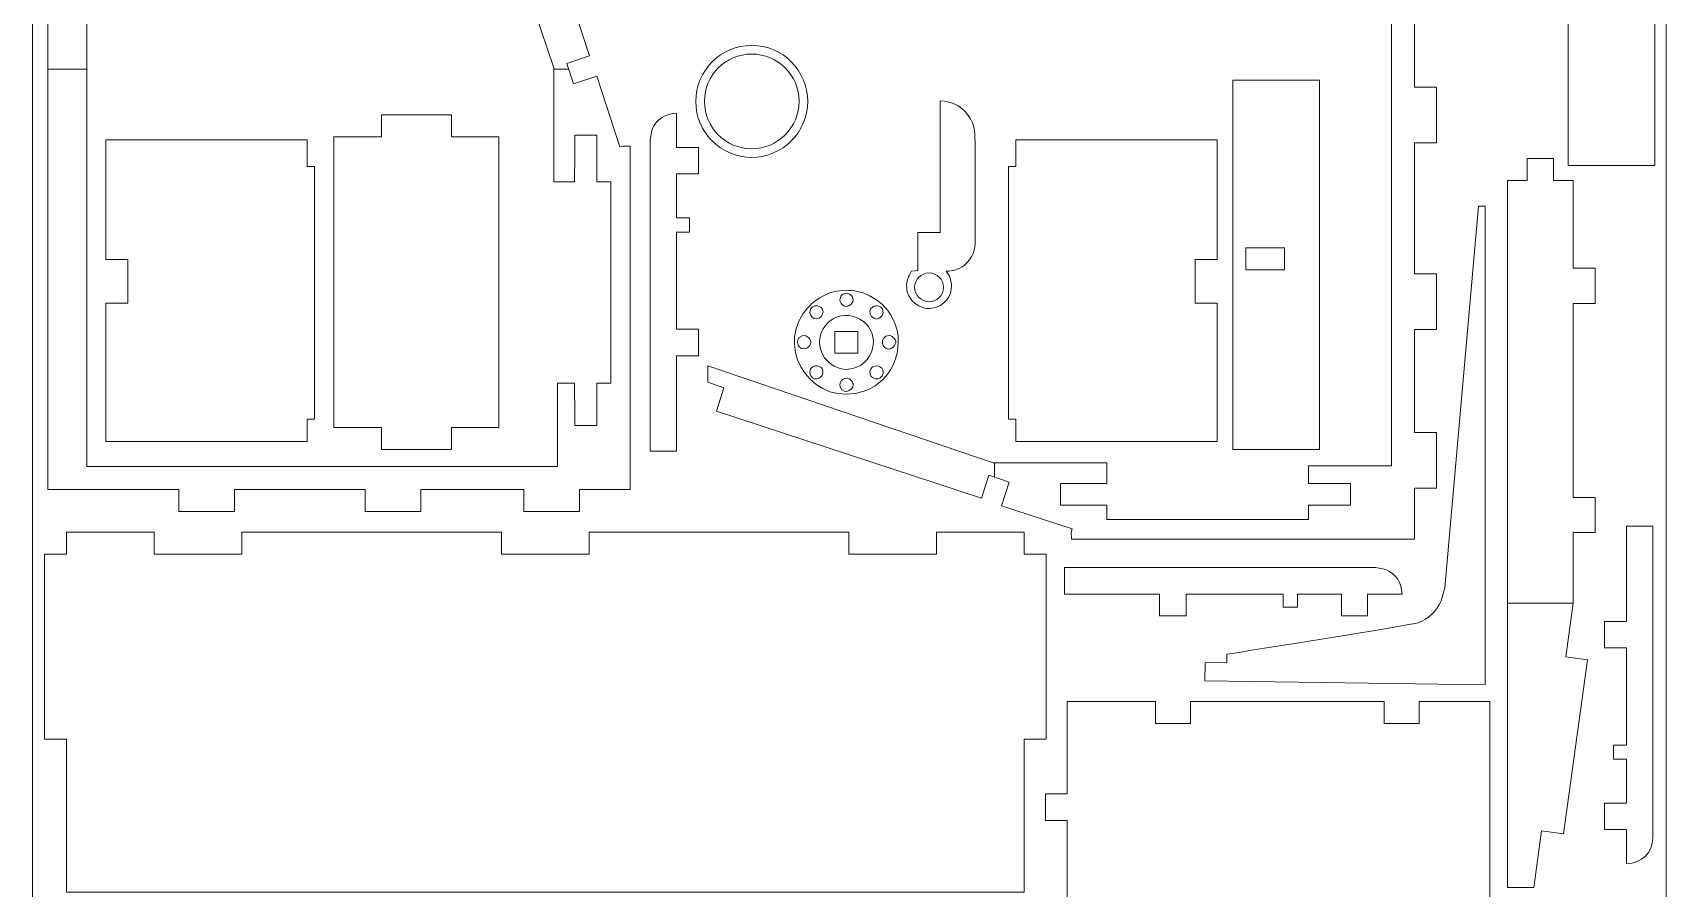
# Model space of a CAD drawing. Header units: millimetres. Extents: x 286 to 667, y 349 to 1219.
# Drawn here: x 286.4 to 475.7, y 447.7 to 547.1 of the extents above; entities that cross this region are included whole.
import ezdxf

# ---------------------------------------------------------------- set-up
doc = ezdxf.new("R2010")
doc.units = ezdxf.units.MM
doc.header["$MEASUREMENT"] = 0
doc.layers.add('Camada 1', color=7, linetype='Continuous')

msp = doc.modelspace()

# ---------------------------------------------------------------- linework, layer by layer
at = {"layer": 'Camada 1', "color": 3, "lineweight": 0}
msp.add_lwpolyline([(286.362, 349.323), (476.362, 349.323), (476.362, 639.323), (286.362, 639.323), (286.362, 349.323)], close=True, dxfattribs=at)
at = {"layer": 'Camada 1', "color": 5, "lineweight": 9}
for points, knots in [([(341.0371, 575.2605), (341.0371, 575.2605), (338.2871, 574.3605), (338.2871, 574.3605), (338.2871, 574.3605), (338.2871, 574.3605), (337.6871, 576.2355), (337.6871, 576.2355), (337.6871, 576.2355), (337.6871, 576.2355), (335.737, 576.2355), (335.737, 576.2355), (335.737, 576.2355), (335.737, 576.2355), (347.0121, 543.0605), (347.0121, 543.0605), (347.0121, 543.0605), (347.0121, 543.0605), (347.0121, 529.8105), (347.0121, 529.8105), (347.0121, 529.8105), (347.0121, 529.8105), (349.4121, 529.8105), (349.4121, 529.8105), (349.4121, 529.8105), (349.4121, 529.8105), (349.4121, 531.3855), (349.4121, 531.3855), (349.4121, 531.3855), (349.4121, 531.3855), (349.437, 531.3855), (349.437, 531.3855), (349.437, 531.3855), (349.437, 531.3855), (349.437, 535.2105), (349.437, 535.2105), (349.437, 535.2105), (349.437, 535.2105), (351.9871, 535.2105), (351.9871, 535.2105), (351.9871, 535.2105), (351.9871, 535.2105), (351.9871, 529.8105), (351.9871, 529.8105), (351.9871, 529.8105), (351.9871, 529.8105), (353.6121, 529.8105), (353.6121, 529.8105), (353.6121, 529.8105), (353.6121, 529.8105), (353.6121, 506.3855), (353.6121, 506.3855), (353.6121, 506.3855), (353.6121, 506.3855), (351.9871, 506.3855), (351.9871, 506.3855), (351.9871, 506.3855), (351.9871, 506.3855), (351.9871, 501.4855), (351.9871, 501.4855), (351.9871, 501.4855), (351.9871, 501.4855), (349.437, 501.4855), (349.437, 501.4855), (349.437, 501.4855), (349.437, 501.4855), (349.437, 504.4105), (349.437, 504.4105), (349.437, 504.4105), (349.437, 504.4105), (349.4121, 504.4105), (349.4121, 504.4105), (349.4121, 504.4105), (349.4121, 504.4105), (349.4121, 506.3855), (349.4121, 506.3855), (349.4121, 506.3855), (349.4121, 506.3855), (347.4121, 506.3855), (347.4121, 506.3855), (347.4121, 506.3855), (347.4121, 506.3855), (347.4121, 496.7105), (347.4121, 496.7105), (347.4121, 496.7105), (347.4121, 496.7105), (292.687, 496.7105), (292.687, 496.7105), (292.687, 496.7105), (292.687, 496.7105), (292.687, 576.2355), (292.687, 576.2355), (292.687, 576.2355), (292.687, 576.2355), (291.5621, 576.2355), (291.5621, 576.2355), (291.5621, 576.2355), (291.5621, 576.2355), (291.5621, 578.8105), (291.5621, 578.8105), (291.5621, 578.8105), (291.5621, 578.8105), (289.2871, 578.8105), (289.2871, 578.8105), (289.2871, 578.8105), (289.2871, 578.8105), (289.2871, 576.2355), (289.2871, 576.2355), (289.2871, 576.2355), (289.2871, 576.2355), (288.1371, 576.2355), (288.1371, 576.2355), (288.1371, 576.2355), (288.1371, 576.2355), (288.1371, 494.0355), (288.1371, 494.0355), (288.1371, 494.0355), (288.1371, 494.0355), (303.3621, 494.0355), (303.3621, 494.0355), (303.3621, 494.0355), (303.3621, 494.0355), (303.3621, 491.4855), (303.3621, 491.4855), (303.3621, 491.4855), (303.3621, 491.4855), (309.837, 491.4855), (309.837, 491.4855), (309.837, 491.4855), (309.837, 491.4855), (309.837, 494.0355), (309.837, 494.0355), (309.837, 494.0355), (309.837, 494.0355), (325.0621, 494.0355), (325.0621, 494.0355), (325.0621, 494.0355), (325.0621, 494.0355), (325.0621, 491.4855), (325.0621, 491.4855), (325.0621, 491.4855), (325.0621, 491.4855), (331.5121, 491.4855), (331.5121, 491.4855), (331.5121, 491.4855), (331.5121, 491.4855), (331.5121, 494.0355), (331.5121, 494.0355), (331.5121, 494.0355), (331.5121, 494.0355), (343.5121, 494.0355), (343.5121, 494.0355), (343.5121, 494.0355), (343.5121, 494.0355), (343.5121, 491.4855), (343.5121, 491.4855), (343.5121, 491.4855), (343.5121, 491.4855), (349.9621, 491.4855), (349.9621, 491.4855), (349.9621, 491.4855), (349.9621, 491.4855), (349.9621, 494.0355), (349.9621, 494.0355), (349.9621, 494.0355), (349.9621, 494.0355), (355.887, 494.0355), (355.887, 494.0355), (355.887, 494.0355), (355.887, 494.0355), (355.887, 533.9355), (355.887, 533.9355), (355.887, 533.9355), (355.4893, 533.9355), (355.0744, 533.9824), (354.687, 533.8855), (354.687, 533.8855), (354.687, 533.8855), (352.012, 542.0855), (352.012, 542.0855), (352.012, 542.0855), (352.012, 542.0855), (349.2621, 541.1855), (349.2621, 541.1855), (349.2621, 541.1855), (349.2621, 541.1855), (348.487, 543.5355), (348.487, 543.5355), (348.487, 543.5355), (348.487, 543.5355), (351.1371, 544.4355), (351.1371, 544.4355), (351.1371, 544.4355), (351.1371, 544.4355), (341.0371, 575.2605), (341.0371, 575.2605)], [0, 0, 0, 0, 0.02, 0.02, 0.02, 0.02, 0.04, 0.04, 0.04, 0.04, 0.06, 0.06, 0.06, 0.06, 0.08, 0.08, 0.08, 0.08, 0.1, 0.1, 0.1, 0.1, 0.12, 0.12, 0.12, 0.12, 0.14, 0.14, 0.14, 0.14, 0.16, 0.16, 0.16, 0.16, 0.18, 0.18, 0.18, 0.18, 0.2, 0.2, 0.2, 0.2, 0.22, 0.22, 0.22, 0.22, 0.24, 0.24, 0.24, 0.24, 0.26, 0.26, 0.26, 0.26, 0.28, 0.28, 0.28, 0.28, 0.3, 0.3, 0.3, 0.3, 0.32, 0.32, 0.32, 0.32, 0.34, 0.34, 0.34, 0.34, 0.36, 0.36, 0.36, 0.36, 0.38, 0.38, 0.38, 0.38, 0.4, 0.4, 0.4, 0.4, 0.42, 0.42, 0.42, 0.42, 0.44, 0.44, 0.44, 0.44, 0.46, 0.46, 0.46, 0.46, 0.48, 0.48, 0.48, 0.48, 0.5, 0.5, 0.5, 0.5, 0.52, 0.52, 0.52, 0.52, 0.54, 0.54, 0.54, 0.54, 0.56, 0.56, 0.56, 0.56, 0.58, 0.58, 0.58, 0.58, 0.6, 0.6, 0.6, 0.6, 0.62, 0.62, 0.62, 0.62, 0.64, 0.64, 0.64, 0.64, 0.66, 0.66, 0.66, 0.66, 0.68, 0.68, 0.68, 0.68, 0.7, 0.7, 0.7, 0.7, 0.72, 0.72, 0.72, 0.72, 0.74, 0.74, 0.74, 0.74, 0.76, 0.76, 0.76, 0.76, 0.78, 0.78, 0.78, 0.78, 0.8, 0.8, 0.8, 0.8, 0.82, 0.82, 0.82, 0.82, 0.84, 0.84, 0.84, 0.84, 0.86, 0.86, 0.86, 0.86, 0.88, 0.88, 0.88, 0.88, 0.9, 0.9, 0.9, 0.9, 0.92, 0.92, 0.92, 0.92, 0.94, 0.94, 0.94, 0.94, 0.96, 0.96, 0.96, 0.96, 1, 1, 1, 1]), ([(475.0495, 574.6105), (475.0495, 574.6105), (475.0495, 531.6855), (475.0495, 531.6855), (475.0495, 531.6855), (475.0495, 531.6855), (464.9745, 531.6855), (464.9745, 531.6855), (464.9745, 531.6855), (464.9745, 531.6855), (464.9745, 574.6105), (464.9745, 574.6105), (464.9745, 574.6105), (464.9745, 574.6105), (475.0495, 574.6105), (475.0495, 574.6105)], [0, 0, 0, 0, 0.2, 0.2, 0.2, 0.2, 0.4, 0.4, 0.4, 0.4, 0.6, 0.6, 0.6, 0.6, 1, 1, 1, 1]), ([(365.8996, 503.123), (365.8996, 503.123), (366.7746, 505.873), (366.7746, 505.873), (366.7746, 505.873), (366.7746, 505.873), (364.8996, 506.498), (364.8996, 506.498), (364.8996, 506.498), (364.8996, 506.498), (364.8996, 508.423), (364.8996, 508.423), (364.8996, 508.423), (364.8996, 508.423), (398.0996, 497.148), (398.0996, 497.148), (398.0996, 497.148), (398.0996, 497.148), (411.3246, 497.148), (411.3246, 497.148), (411.3246, 497.148), (411.3246, 497.148), (411.3246, 494.7481), (411.3246, 494.7481), (411.3246, 494.7481), (411.3246, 494.7481), (405.9246, 494.7481), (405.9246, 494.7481), (405.9246, 494.7481), (405.9246, 494.7481), (405.9246, 492.1981), (405.9246, 492.1981), (405.9246, 492.1981), (405.9246, 492.1981), (411.3246, 492.1981), (411.3246, 492.1981), (411.3246, 492.1981), (411.3246, 492.1981), (411.3246, 490.548), (411.3246, 490.548), (411.3246, 490.548), (411.3246, 490.548), (434.7746, 490.548), (434.7746, 490.548), (434.7746, 490.548), (434.7746, 490.548), (434.7746, 492.1981), (434.7746, 492.1981), (434.7746, 492.1981), (434.7746, 492.1981), (439.6746, 492.1981), (439.6746, 492.1981), (439.6746, 492.1981), (439.6746, 492.1981), (439.6746, 494.7481), (439.6746, 494.7481), (439.6746, 494.7481), (439.6746, 494.7481), (434.7746, 494.7481), (434.7746, 494.7481), (434.7746, 494.7481), (434.7746, 494.7481), (434.7746, 496.7731), (434.7746, 496.7731), (434.7746, 496.7731), (434.7746, 496.7731), (444.4246, 496.7731), (444.4246, 496.7731), (444.4246, 496.7731), (444.4246, 496.7731), (444.4246, 551.473), (444.4246, 551.473), (444.4246, 551.473), (444.4246, 551.473), (364.8996, 551.473), (364.8996, 551.473), (364.8996, 551.473), (364.8996, 551.473), (364.8996, 552.623), (364.8996, 552.623), (364.8996, 552.623), (364.8996, 552.623), (362.3495, 552.623), (362.3495, 552.623), (362.3495, 552.623), (362.3495, 552.623), (362.3495, 554.873), (362.3495, 554.873), (362.3495, 554.873), (362.3495, 554.873), (364.8996, 554.873), (364.8996, 554.873), (364.8996, 554.873), (364.8996, 554.873), (364.8996, 556.023), (364.8996, 556.023), (364.8996, 556.023), (364.8996, 556.023), (447.0996, 556.023), (447.0996, 556.023), (447.0996, 556.023), (447.0996, 556.023), (447.0996, 540.798), (447.0996, 540.798), (447.0996, 540.798), (447.0996, 540.798), (449.6745, 540.798), (449.6745, 540.798), (449.6745, 540.798), (449.6745, 540.798), (449.6745, 534.348), (449.6745, 534.348), (449.6745, 534.348), (449.6745, 534.348), (447.0996, 534.348), (447.0996, 534.348), (447.0996, 534.348), (447.0996, 534.348), (447.0996, 519.098), (447.0996, 519.098), (447.0996, 519.098), (447.0996, 519.098), (449.6745, 519.098), (449.6745, 519.098), (449.6745, 519.098), (449.6745, 519.098), (449.6745, 512.648), (449.6745, 512.648), (449.6745, 512.648), (449.6745, 512.648), (447.0996, 512.648), (447.0996, 512.648), (447.0996, 512.648), (447.0996, 512.648), (447.0996, 500.6479), (447.0996, 500.6479), (447.0996, 500.6479), (447.0996, 500.6479), (449.6745, 500.6479), (449.6745, 500.6479), (449.6745, 500.6479), (449.6745, 500.6479), (449.6745, 494.1981), (449.6745, 494.1981), (449.6745, 494.1981), (449.6745, 494.1981), (447.0996, 494.1981), (447.0996, 494.1981), (447.0996, 494.1981), (447.0996, 494.1981), (447.0996, 488.273), (447.0996, 488.273), (447.0996, 488.273), (447.0996, 488.273), (407.1995, 488.273), (407.1995, 488.273), (407.1995, 488.273), (407.1995, 488.6702), (407.1338, 489.0982), (407.2746, 489.4731), (407.2746, 489.4731), (407.2746, 489.4731), (399.0746, 492.1481), (399.0746, 492.1481), (399.0746, 492.1481), (399.0746, 492.1481), (399.9496, 494.8981), (399.9496, 494.8981), (399.9496, 494.8981), (399.9496, 494.8981), (397.5996, 495.6981), (397.5996, 495.6981), (397.5996, 495.6981), (397.5996, 495.6981), (396.7246, 493.0481), (396.7246, 493.0481), (396.7246, 493.0481), (396.7246, 493.0481), (365.8996, 503.123), (365.8996, 503.123)], [0, 0, 0, 0, 0.02173913, 0.02173913, 0.02173913, 0.02173913, 0.04347826, 0.04347826, 0.04347826, 0.04347826, 0.06521739, 0.06521739, 0.06521739, 0.06521739, 0.08695652, 0.08695652, 0.08695652, 0.08695652, 0.10869565, 0.10869565, 0.10869565, 0.10869565, 0.13043478, 0.13043478, 0.13043478, 0.13043478, 0.15217391, 0.15217391, 0.15217391, 0.15217391, 0.17391304, 0.17391304, 0.17391304, 0.17391304, 0.19565217, 0.19565217, 0.19565217, 0.19565217, 0.2173913, 0.2173913, 0.2173913, 0.2173913, 0.23913043, 0.23913043, 0.23913043, 0.23913043, 0.26086957, 0.26086957, 0.26086957, 0.26086957, 0.2826087, 0.2826087, 0.2826087, 0.2826087, 0.30434783, 0.30434783, 0.30434783, 0.30434783, 0.32608696, 0.32608696, 0.32608696, 0.32608696, 0.34782609, 0.34782609, 0.34782609, 0.34782609, 0.36956522, 0.36956522, 0.36956522, 0.36956522, 0.39130435, 0.39130435, 0.39130435, 0.39130435, 0.41304348, 0.41304348, 0.41304348, 0.41304348, 0.43478261, 0.43478261, 0.43478261, 0.43478261, 0.45652174, 0.45652174, 0.45652174, 0.45652174, 0.47826087, 0.47826087, 0.47826087, 0.47826087, 0.5, 0.5, 0.5, 0.5, 0.52173913, 0.52173913, 0.52173913, 0.52173913, 0.54347826, 0.54347826, 0.54347826, 0.54347826, 0.56521739, 0.56521739, 0.56521739, 0.56521739, 0.58695652, 0.58695652, 0.58695652, 0.58695652, 0.60869565, 0.60869565, 0.60869565, 0.60869565, 0.63043478, 0.63043478, 0.63043478, 0.63043478, 0.65217391, 0.65217391, 0.65217391, 0.65217391, 0.67391304, 0.67391304, 0.67391304, 0.67391304, 0.69565217, 0.69565217, 0.69565217, 0.69565217, 0.7173913, 0.7173913, 0.7173913, 0.7173913, 0.73913043, 0.73913043, 0.73913043, 0.73913043, 0.76086957, 0.76086957, 0.76086957, 0.76086957, 0.7826087, 0.7826087, 0.7826087, 0.7826087, 0.80434783, 0.80434783, 0.80434783, 0.80434783, 0.82608696, 0.82608696, 0.82608696, 0.82608696, 0.84782609, 0.84782609, 0.84782609, 0.84782609, 0.86956522, 0.86956522, 0.86956522, 0.86956522, 0.89130435, 0.89130435, 0.89130435, 0.89130435, 0.91304348, 0.91304348, 0.91304348, 0.91304348, 0.93478261, 0.93478261, 0.93478261, 0.93478261, 0.95652174, 0.95652174, 0.95652174, 0.95652174, 1, 1, 1, 1]), ([(370.012, 545.6569), (373.6068, 545.6569), (376.5209, 542.7428), (376.5209, 539.148), (376.5209, 539.148), (376.5209, 535.5532), (373.6068, 532.6391), (370.012, 532.6391), (370.012, 532.6391), (366.4172, 532.6391), (363.5031, 535.5532), (363.5031, 539.148), (363.5031, 539.148), (363.5031, 542.7428), (366.4172, 545.6569), (370.012, 545.6569)], [0, 0, 0, 0, 0.2, 0.2, 0.2, 0.2, 0.4, 0.4, 0.4, 0.4, 0.6, 0.6, 0.6, 0.6, 1, 1, 1, 1]), ([(436.062, 498.6855), (436.062, 498.6855), (436.062, 541.6105), (436.062, 541.6105), (436.062, 541.6105), (436.062, 541.6105), (425.962, 541.6105), (425.962, 541.6105), (425.962, 541.6105), (425.962, 541.6105), (425.962, 498.6855), (425.962, 498.6855), (425.962, 498.6855), (425.962, 498.6855), (436.062, 498.6855), (436.062, 498.6855)], [0, 0, 0, 0, 0.2, 0.2, 0.2, 0.2, 0.4, 0.4, 0.4, 0.4, 0.6, 0.6, 0.6, 0.6, 1, 1, 1, 1]), ([(363.8121, 512.6605), (363.8121, 512.6605), (361.2621, 512.6605), (361.2621, 512.6605), (361.2621, 512.6605), (361.2621, 512.6605), (361.2621, 523.9604), (361.2621, 523.9604), (361.2621, 523.9604), (361.2621, 523.9604), (362.787, 523.9604), (362.787, 523.9604), (362.787, 523.9604), (362.787, 523.9604), (362.787, 525.6105), (362.787, 525.6105), (362.787, 525.6105), (362.787, 525.6105), (361.2621, 525.6105), (361.2621, 525.6105), (361.2621, 525.6105), (361.2621, 525.6105), (361.2621, 530.7355), (361.2621, 530.7355), (361.2621, 530.7355), (361.2621, 530.7355), (363.8121, 530.7355), (363.8121, 530.7355), (363.8121, 530.7355), (363.8121, 530.7355), (363.8121, 533.7855), (363.8121, 533.7855), (363.8121, 533.7855), (363.8121, 533.7855), (361.2621, 533.7855), (361.2621, 533.7855), (361.2621, 533.7855), (361.2621, 533.7855), (361.2621, 537.7855), (361.2621, 537.7855), (361.2621, 537.7855), (359.9947, 537.7063), (358.9401, 537.1247), (358.4371, 535.9105), (358.4371, 535.9105), (358.4371, 535.9105), (358.212, 534.7355), (358.212, 534.7355), (358.212, 534.7355), (358.212, 534.7355), (358.212, 498.5105), (358.212, 498.5105), (358.212, 498.5105), (358.212, 498.5105), (361.2621, 498.5105), (361.2621, 498.5105), (361.2621, 498.5105), (361.2621, 498.5105), (361.2621, 509.5855), (361.2621, 509.5855), (361.2621, 509.5855), (361.2621, 509.5855), (363.8121, 509.5855), (363.8121, 509.5855), (363.8121, 509.5855), (363.8121, 509.5855), (363.8121, 512.6605), (363.8121, 512.6605)], [0, 0, 0, 0, 0.05555556, 0.05555556, 0.05555556, 0.05555556, 0.11111111, 0.11111111, 0.11111111, 0.11111111, 0.16666667, 0.16666667, 0.16666667, 0.16666667, 0.22222222, 0.22222222, 0.22222222, 0.22222222, 0.27777778, 0.27777778, 0.27777778, 0.27777778, 0.33333333, 0.33333333, 0.33333333, 0.33333333, 0.38888889, 0.38888889, 0.38888889, 0.38888889, 0.44444444, 0.44444444, 0.44444444, 0.44444444, 0.5, 0.5, 0.5, 0.5, 0.55555556, 0.55555556, 0.55555556, 0.55555556, 0.61111111, 0.61111111, 0.61111111, 0.61111111, 0.66666667, 0.66666667, 0.66666667, 0.66666667, 0.72222222, 0.72222222, 0.72222222, 0.72222222, 0.77777778, 0.77777778, 0.77777778, 0.77777778, 0.83333333, 0.83333333, 0.83333333, 0.83333333, 0.88888889, 0.88888889, 0.88888889, 0.88888889, 1, 1, 1, 1]), ([(388.6372, 516.0244), (390.596, 513.7378), (394.2148, 515.9227), (393.0122, 518.8243), (393.0122, 518.8243), (393.0122, 518.8243), (392.6372, 519.3994), (392.6372, 519.3994), (392.6372, 519.3994), (393.5871, 519.4519), (394.3032, 519.6653), (395.0122, 520.3743), (395.0122, 520.3743), (395.9909, 521.353), (396.0174, 522.3051), (395.9872, 523.4743), (395.9872, 523.4743), (395.9541, 525.3927), (396.0721, 534.7281), (395.9372, 535.6744), (395.9372, 535.6744), (395.673, 537.5278), (394.2906, 538.9101), (392.4372, 539.1743), (392.4372, 539.1743), (392.4372, 539.1743), (391.9122, 539.2243), (391.9122, 539.2243), (391.9122, 539.2243), (391.9122, 539.2243), (391.9122, 523.9243), (391.9122, 523.9243), (391.9122, 523.9243), (391.9122, 523.9243), (389.3372, 523.9243), (389.3372, 523.9243), (389.3372, 523.9243), (389.3372, 523.9243), (389.3372, 519.4993), (389.3372, 519.4993), (389.3372, 519.4993), (389.3372, 519.4993), (388.6123, 519.3994), (388.6123, 519.3994), (388.6123, 519.3994), (388.2351, 518.7964), (387.9465, 518.292), (388.0372, 517.4743), (388.0372, 517.4743), (388.1036, 516.8756), (388.2353, 516.493), (388.6372, 516.0244)], [0, 0, 0, 0, 0.07142857, 0.07142857, 0.07142857, 0.07142857, 0.14285714, 0.14285714, 0.14285714, 0.14285714, 0.21428571, 0.21428571, 0.21428571, 0.21428571, 0.28571429, 0.28571429, 0.28571429, 0.28571429, 0.35714286, 0.35714286, 0.35714286, 0.35714286, 0.42857143, 0.42857143, 0.42857143, 0.42857143, 0.5, 0.5, 0.5, 0.5, 0.57142857, 0.57142857, 0.57142857, 0.57142857, 0.64285714, 0.64285714, 0.64285714, 0.64285714, 0.71428571, 0.71428571, 0.71428571, 0.71428571, 0.78571429, 0.78571429, 0.78571429, 0.78571429, 0.85714286, 0.85714286, 0.85714286, 0.85714286, 1, 1, 1, 1]), ([(335.087, 535.0481), (335.087, 535.0481), (335.087, 537.598), (335.087, 537.598), (335.087, 537.598), (335.087, 537.598), (326.937, 537.598), (326.937, 537.598), (326.937, 537.598), (326.937, 537.598), (326.937, 535.0481), (326.937, 535.0481), (326.937, 535.0481), (326.937, 535.0481), (321.412, 535.0481), (321.412, 535.0481), (321.412, 535.0481), (321.412, 535.0481), (321.412, 501.2481), (321.412, 501.2481), (321.412, 501.2481), (321.412, 501.2481), (326.937, 501.2481), (326.937, 501.2481), (326.937, 501.2481), (326.937, 501.2481), (326.937, 498.698), (326.937, 498.698), (326.937, 498.698), (326.937, 498.698), (335.087, 498.698), (335.087, 498.698), (335.087, 498.698), (335.087, 498.698), (335.087, 501.2481), (335.087, 501.2481), (335.087, 501.2481), (335.087, 501.2481), (340.612, 501.2481), (340.612, 501.2481), (340.612, 501.2481), (340.612, 501.2481), (340.612, 535.0481), (340.612, 535.0481), (340.612, 535.0481), (340.612, 535.0481), (335.087, 535.0481), (335.087, 535.0481)], [0, 0, 0, 0, 0.07692308, 0.07692308, 0.07692308, 0.07692308, 0.15384615, 0.15384615, 0.15384615, 0.15384615, 0.23076923, 0.23076923, 0.23076923, 0.23076923, 0.30769231, 0.30769231, 0.30769231, 0.30769231, 0.38461538, 0.38461538, 0.38461538, 0.38461538, 0.46153846, 0.46153846, 0.46153846, 0.46153846, 0.53846154, 0.53846154, 0.53846154, 0.53846154, 0.61538462, 0.61538462, 0.61538462, 0.61538462, 0.69230769, 0.69230769, 0.69230769, 0.69230769, 0.76923077, 0.76923077, 0.76923077, 0.76923077, 0.84615385, 0.84615385, 0.84615385, 0.84615385, 1, 1, 1, 1]), ([(319.1495, 531.5855), (319.1495, 531.5855), (318.2995, 531.5855), (318.2995, 531.5855), (318.2995, 531.5855), (318.2995, 531.5855), (318.2995, 534.6855), (318.2995, 534.6855), (318.2995, 534.6855), (318.2995, 534.6855), (294.8746, 534.6855), (294.8746, 534.6855), (294.8746, 534.6855), (294.8746, 534.6855), (294.8746, 520.7855), (294.8746, 520.7855), (294.8746, 520.7855), (294.8746, 520.7855), (297.4246, 520.7855), (297.4246, 520.7855), (297.4246, 520.7855), (297.4246, 520.7855), (297.4246, 515.6855), (297.4246, 515.6855), (297.4246, 515.6855), (297.4246, 515.6855), (294.8746, 515.6855), (294.8746, 515.6855), (294.8746, 515.6855), (294.8746, 515.6855), (294.8746, 499.6105), (294.8746, 499.6105), (294.8746, 499.6105), (294.8746, 499.6105), (318.2995, 499.6105), (318.2995, 499.6105), (318.2995, 499.6105), (318.2995, 499.6105), (318.2995, 502.2105), (318.2995, 502.2105), (318.2995, 502.2105), (318.2995, 502.2105), (319.1495, 502.2105), (319.1495, 502.2105), (319.1495, 502.2105), (319.1495, 502.2105), (319.1495, 531.5855), (319.1495, 531.5855)], [0, 0, 0, 0, 0.07692308, 0.07692308, 0.07692308, 0.07692308, 0.15384615, 0.15384615, 0.15384615, 0.15384615, 0.23076923, 0.23076923, 0.23076923, 0.23076923, 0.30769231, 0.30769231, 0.30769231, 0.30769231, 0.38461538, 0.38461538, 0.38461538, 0.38461538, 0.46153846, 0.46153846, 0.46153846, 0.46153846, 0.53846154, 0.53846154, 0.53846154, 0.53846154, 0.61538462, 0.61538462, 0.61538462, 0.61538462, 0.69230769, 0.69230769, 0.69230769, 0.69230769, 0.76923077, 0.76923077, 0.76923077, 0.76923077, 0.84615385, 0.84615385, 0.84615385, 0.84615385, 1, 1, 1, 1]), ([(399.8745, 531.5855), (399.8745, 531.5855), (400.7245, 531.5855), (400.7245, 531.5855), (400.7245, 531.5855), (400.7245, 531.5855), (400.7245, 534.6855), (400.7245, 534.6855), (400.7245, 534.6855), (400.7245, 534.6855), (424.1495, 534.6855), (424.1495, 534.6855), (424.1495, 534.6855), (424.1495, 534.6855), (424.1495, 520.7855), (424.1495, 520.7855), (424.1495, 520.7855), (424.1495, 520.7855), (421.5995, 520.7855), (421.5995, 520.7855), (421.5995, 520.7855), (421.5995, 520.7855), (421.5995, 515.6855), (421.5995, 515.6855), (421.5995, 515.6855), (421.5995, 515.6855), (424.1495, 515.6855), (424.1495, 515.6855), (424.1495, 515.6855), (424.1495, 515.6855), (424.1495, 499.6105), (424.1495, 499.6105), (424.1495, 499.6105), (424.1495, 499.6105), (400.7245, 499.6105), (400.7245, 499.6105), (400.7245, 499.6105), (400.7245, 499.6105), (400.7245, 502.2105), (400.7245, 502.2105), (400.7245, 502.2105), (400.7245, 502.2105), (399.8745, 502.2105), (399.8745, 502.2105), (399.8745, 502.2105), (399.8745, 502.2105), (399.8745, 531.5855), (399.8745, 531.5855)], [0, 0, 0, 0, 0.07692308, 0.07692308, 0.07692308, 0.07692308, 0.15384615, 0.15384615, 0.15384615, 0.15384615, 0.23076923, 0.23076923, 0.23076923, 0.23076923, 0.30769231, 0.30769231, 0.30769231, 0.30769231, 0.38461538, 0.38461538, 0.38461538, 0.38461538, 0.46153846, 0.46153846, 0.46153846, 0.46153846, 0.53846154, 0.53846154, 0.53846154, 0.53846154, 0.61538462, 0.61538462, 0.61538462, 0.61538462, 0.69230769, 0.69230769, 0.69230769, 0.69230769, 0.76923077, 0.76923077, 0.76923077, 0.76923077, 0.84615385, 0.84615385, 0.84615385, 0.84615385, 1, 1, 1, 1]), ([(457.912, 447.773), (457.912, 447.773), (457.912, 529.973), (457.912, 529.973), (457.912, 529.973), (457.912, 529.973), (460.212, 529.973), (460.212, 529.973), (460.212, 529.973), (460.212, 529.973), (460.212, 532.523), (460.212, 532.523), (460.212, 532.523), (460.212, 532.523), (463.262, 532.523), (463.262, 532.523), (463.262, 532.523), (463.262, 532.523), (463.262, 529.973), (463.262, 529.973), (463.262, 529.973), (463.262, 529.973), (465.562, 529.973), (465.562, 529.973), (465.562, 529.973), (465.562, 529.973), (465.562, 519.748), (465.562, 519.748), (465.562, 519.748), (465.562, 519.748), (468.112, 519.748), (468.112, 519.748), (468.112, 519.748), (468.112, 519.748), (468.112, 515.648), (468.112, 515.648), (468.112, 515.648), (468.112, 515.648), (465.562, 515.648), (465.562, 515.648), (465.562, 515.648), (465.562, 515.648), (465.562, 493.123), (465.562, 493.123), (465.562, 493.123), (465.562, 493.123), (468.112, 493.123), (468.112, 493.123), (468.112, 493.123), (468.112, 493.123), (468.112, 489.0481), (468.112, 489.0481), (468.112, 489.0481), (468.112, 489.0481), (465.562, 489.0481), (465.562, 489.0481), (465.562, 489.0481), (465.562, 489.0481), (465.562, 480.823), (465.562, 480.823), (465.562, 480.823), (465.562, 480.823), (464.687, 474.573), (464.687, 474.573), (464.687, 474.573), (464.687, 474.573), (467.212, 474.223), (467.212, 474.223), (467.212, 474.223), (467.212, 474.223), (464.412, 454.023), (464.412, 454.023), (464.412, 454.023), (464.412, 454.023), (461.887, 454.373), (461.887, 454.373), (461.887, 454.373), (461.887, 454.373), (460.962, 447.773), (460.962, 447.773), (460.962, 447.773), (460.962, 447.773), (457.912, 447.773), (457.912, 447.773)], [0, 0, 0, 0, 0.04545455, 0.04545455, 0.04545455, 0.04545455, 0.09090909, 0.09090909, 0.09090909, 0.09090909, 0.13636364, 0.13636364, 0.13636364, 0.13636364, 0.18181818, 0.18181818, 0.18181818, 0.18181818, 0.22727273, 0.22727273, 0.22727273, 0.22727273, 0.27272727, 0.27272727, 0.27272727, 0.27272727, 0.31818182, 0.31818182, 0.31818182, 0.31818182, 0.36363636, 0.36363636, 0.36363636, 0.36363636, 0.40909091, 0.40909091, 0.40909091, 0.40909091, 0.45454545, 0.45454545, 0.45454545, 0.45454545, 0.5, 0.5, 0.5, 0.5, 0.54545455, 0.54545455, 0.54545455, 0.54545455, 0.59090909, 0.59090909, 0.59090909, 0.59090909, 0.63636364, 0.63636364, 0.63636364, 0.63636364, 0.68181818, 0.68181818, 0.68181818, 0.68181818, 0.72727273, 0.72727273, 0.72727273, 0.72727273, 0.77272727, 0.77272727, 0.77272727, 0.77272727, 0.81818182, 0.81818182, 0.81818182, 0.81818182, 0.86363636, 0.86363636, 0.86363636, 0.86363636, 0.90909091, 0.90909091, 0.90909091, 0.90909091, 1, 1, 1, 1]), ([(422.712, 471.8105), (422.712, 471.8105), (422.737, 473.9105), (422.737, 473.9105), (422.737, 473.9105), (422.737, 473.9105), (425.262, 473.8855), (425.262, 473.8855), (425.262, 473.8855), (425.262, 473.8855), (425.262, 474.8856), (425.262, 474.8856), (425.262, 474.8856), (427.6902, 475.2781), (446.8151, 478.2953), (447.512, 478.5355), (447.512, 478.5355), (448.6927, 478.9425), (449.7326, 479.9699), (450.212, 481.1105), (450.212, 481.1105), (450.212, 481.1105), (450.612, 482.6105), (450.612, 482.6105), (450.612, 482.6105), (450.612, 482.6105), (454.5371, 526.9605), (454.5371, 526.9605), (454.5371, 526.9605), (454.5371, 526.9605), (455.312, 526.9605), (455.312, 526.9605), (455.312, 526.9605), (455.312, 526.9605), (455.312, 471.3355), (455.312, 471.3355), (455.312, 471.3355), (455.312, 471.3355), (422.712, 471.8105), (422.712, 471.8105)], [0, 0, 0, 0, 0.09090909, 0.09090909, 0.09090909, 0.09090909, 0.18181818, 0.18181818, 0.18181818, 0.18181818, 0.27272727, 0.27272727, 0.27272727, 0.27272727, 0.36363636, 0.36363636, 0.36363636, 0.36363636, 0.45454545, 0.45454545, 0.45454545, 0.45454545, 0.54545455, 0.54545455, 0.54545455, 0.54545455, 0.63636364, 0.63636364, 0.63636364, 0.63636364, 0.72727273, 0.72727273, 0.72727273, 0.72727273, 0.81818182, 0.81818182, 0.81818182, 0.81818182, 1, 1, 1, 1]), ([(384.0598, 516.3711), (384.9608, 515.7883), (385.5227, 515.3481), (386.1348, 514.3961), (386.1348, 514.3961), (388.1505, 511.261), (386.7499, 506.731), (383.0848, 505.4712), (383.0848, 505.4712), (377.3463, 503.4988), (372.8469, 509.9135), (376.0098, 514.4962), (376.0098, 514.4962), (376.6469, 515.4193), (377.2999, 515.9805), (378.2848, 516.5212), (378.2848, 516.5212), (379.8608, 517.3864), (381.9626, 517.4077), (383.5848, 516.6212), (383.5848, 516.6212), (383.5848, 516.6212), (384.0598, 516.3711), (384.0598, 516.3711)], [0, 0, 0, 0, 0.14285714, 0.14285714, 0.14285714, 0.14285714, 0.28571429, 0.28571429, 0.28571429, 0.28571429, 0.42857143, 0.42857143, 0.42857143, 0.42857143, 0.57142857, 0.57142857, 0.57142857, 0.57142857, 0.71428571, 0.71428571, 0.71428571, 0.71428571, 1, 1, 1, 1]), ([(310.712, 489.073), (310.712, 489.073), (340.912, 489.073), (340.912, 489.073), (340.912, 489.073), (340.912, 489.073), (340.912, 486.5229), (340.912, 486.5229), (340.912, 486.5229), (340.912, 486.5229), (351.112, 486.5229), (351.112, 486.5229), (351.112, 486.5229), (351.112, 486.5229), (351.112, 489.073), (351.112, 489.073), (351.112, 489.073), (351.112, 489.073), (381.312, 489.073), (381.312, 489.073), (381.312, 489.073), (381.312, 489.073), (381.312, 486.5229), (381.312, 486.5229), (381.312, 486.5229), (381.312, 486.5229), (391.512, 486.5229), (391.512, 486.5229), (391.512, 486.5229), (391.512, 486.5229), (391.512, 489.073), (391.512, 489.073), (391.512, 489.073), (391.512, 489.073), (401.6871, 489.073), (401.6871, 489.073), (401.6871, 489.073), (401.6871, 489.073), (401.6871, 486.5229), (401.6871, 486.5229), (401.6871, 486.5229), (401.6871, 486.5229), (404.262, 486.5229), (404.262, 486.5229), (404.262, 486.5229), (404.262, 486.5229), (404.262, 464.9979), (404.262, 464.9979), (404.262, 464.9979), (404.262, 464.9979), (401.712, 464.9979), (401.712, 464.9979), (401.712, 464.9979), (401.712, 464.9979), (401.712, 447.2229), (401.712, 447.2229), (401.712, 447.2229), (401.712, 447.2229), (290.312, 447.2229), (290.312, 447.2229), (290.312, 447.2229), (290.312, 447.2229), (290.312, 464.9979), (290.312, 464.9979), (290.312, 464.9979), (290.312, 464.9979), (287.762, 464.9979), (287.762, 464.9979), (287.762, 464.9979), (287.762, 464.9979), (287.762, 486.5229), (287.762, 486.5229), (287.762, 486.5229), (287.762, 486.5229), (290.312, 486.5229), (290.312, 486.5229), (290.312, 486.5229), (290.312, 486.5229), (290.312, 489.073), (290.312, 489.073), (290.312, 489.073), (290.312, 489.073), (300.512, 489.073), (300.512, 489.073), (300.512, 489.073), (300.512, 489.073), (300.512, 486.5229), (300.512, 486.5229), (300.512, 486.5229), (300.512, 486.5229), (310.712, 486.5229), (310.712, 486.5229), (310.712, 486.5229), (310.712, 486.5229), (310.712, 489.073), (310.712, 489.073)], [0, 0, 0, 0, 0.04, 0.04, 0.04, 0.04, 0.08, 0.08, 0.08, 0.08, 0.12, 0.12, 0.12, 0.12, 0.16, 0.16, 0.16, 0.16, 0.2, 0.2, 0.2, 0.2, 0.24, 0.24, 0.24, 0.24, 0.28, 0.28, 0.28, 0.28, 0.32, 0.32, 0.32, 0.32, 0.36, 0.36, 0.36, 0.36, 0.4, 0.4, 0.4, 0.4, 0.44, 0.44, 0.44, 0.44, 0.48, 0.48, 0.48, 0.48, 0.52, 0.52, 0.52, 0.52, 0.56, 0.56, 0.56, 0.56, 0.6, 0.6, 0.6, 0.6, 0.64, 0.64, 0.64, 0.64, 0.68, 0.68, 0.68, 0.68, 0.72, 0.72, 0.72, 0.72, 0.76, 0.76, 0.76, 0.76, 0.8, 0.8, 0.8, 0.8, 0.84, 0.84, 0.84, 0.84, 0.88, 0.88, 0.88, 0.88, 0.92, 0.92, 0.92, 0.92, 1, 1, 1, 1]), ([(469.212, 475.6355), (469.212, 475.6355), (471.7621, 475.6355), (471.7621, 475.6355), (471.7621, 475.6355), (471.7621, 475.6355), (471.7621, 464.3356), (471.7621, 464.3356), (471.7621, 464.3356), (471.7621, 464.3356), (470.237, 464.3356), (470.237, 464.3356), (470.237, 464.3356), (470.237, 464.3356), (470.237, 462.6855), (470.237, 462.6855), (470.237, 462.6855), (470.237, 462.6855), (471.7621, 462.6855), (471.7621, 462.6855), (471.7621, 462.6855), (471.7621, 462.6855), (471.7621, 457.5605), (471.7621, 457.5605), (471.7621, 457.5605), (471.7621, 457.5605), (469.212, 457.5605), (469.212, 457.5605), (469.212, 457.5605), (469.212, 457.5605), (469.212, 454.5105), (469.212, 454.5105), (469.212, 454.5105), (469.212, 454.5105), (471.7621, 454.5105), (471.7621, 454.5105), (471.7621, 454.5105), (471.7621, 454.5105), (471.7621, 450.5105), (471.7621, 450.5105), (471.7621, 450.5105), (473.5804, 450.6241), (474.7848, 451.8098), (474.812, 453.5605), (474.812, 453.5605), (474.812, 453.5605), (474.812, 489.7855), (474.812, 489.7855), (474.812, 489.7855), (474.812, 489.7855), (471.7621, 489.7855), (471.7621, 489.7855), (471.7621, 489.7855), (471.7621, 489.7855), (471.7621, 478.7105), (471.7621, 478.7105), (471.7621, 478.7105), (471.7621, 478.7105), (469.212, 478.7105), (469.212, 478.7105), (469.212, 478.7105), (469.212, 478.7105), (469.212, 475.6355), (469.212, 475.6355)], [0, 0, 0, 0, 0.05882353, 0.05882353, 0.05882353, 0.05882353, 0.11764706, 0.11764706, 0.11764706, 0.11764706, 0.17647059, 0.17647059, 0.17647059, 0.17647059, 0.23529412, 0.23529412, 0.23529412, 0.23529412, 0.29411765, 0.29411765, 0.29411765, 0.29411765, 0.35294118, 0.35294118, 0.35294118, 0.35294118, 0.41176471, 0.41176471, 0.41176471, 0.41176471, 0.47058824, 0.47058824, 0.47058824, 0.47058824, 0.52941176, 0.52941176, 0.52941176, 0.52941176, 0.58823529, 0.58823529, 0.58823529, 0.58823529, 0.64705882, 0.64705882, 0.64705882, 0.64705882, 0.70588235, 0.70588235, 0.70588235, 0.70588235, 0.76470588, 0.76470588, 0.76470588, 0.76470588, 0.82352941, 0.82352941, 0.82352941, 0.82352941, 0.88235294, 0.88235294, 0.88235294, 0.88235294, 1, 1, 1, 1]), ([(420.5245, 479.3355), (420.5245, 479.3355), (420.5245, 481.8855), (420.5245, 481.8855), (420.5245, 481.8855), (420.5245, 481.8855), (431.8244, 481.8855), (431.8244, 481.8855), (431.8244, 481.8855), (431.8244, 481.8855), (431.8244, 480.3606), (431.8244, 480.3606), (431.8244, 480.3606), (431.8244, 480.3606), (433.4745, 480.3606), (433.4745, 480.3606), (433.4745, 480.3606), (433.4745, 480.3606), (433.4745, 481.8855), (433.4745, 481.8855), (433.4745, 481.8855), (433.4745, 481.8855), (438.5995, 481.8855), (438.5995, 481.8855), (438.5995, 481.8855), (438.5995, 481.8855), (438.5995, 479.3355), (438.5995, 479.3355), (438.5995, 479.3355), (438.5995, 479.3355), (441.6495, 479.3355), (441.6495, 479.3355), (441.6495, 479.3355), (441.6495, 479.3355), (441.6495, 481.8855), (441.6495, 481.8855), (441.6495, 481.8855), (441.6495, 481.8855), (445.6495, 481.8855), (445.6495, 481.8855), (445.6495, 481.8855), (445.5674, 483.1997), (445.0149, 484.1812), (443.7745, 484.7356), (443.7745, 484.7356), (443.7745, 484.7356), (442.5995, 484.9605), (442.5995, 484.9605), (442.5995, 484.9605), (442.5995, 484.9605), (406.3745, 484.9605), (406.3745, 484.9605), (406.3745, 484.9605), (406.3745, 484.9605), (406.3745, 481.8855), (406.3745, 481.8855), (406.3745, 481.8855), (406.3745, 481.8855), (417.4495, 481.8855), (417.4495, 481.8855), (417.4495, 481.8855), (417.4495, 481.8855), (417.4495, 479.3355), (417.4495, 479.3355), (417.4495, 479.3355), (417.4495, 479.3355), (420.5245, 479.3355), (420.5245, 479.3355)], [0, 0, 0, 0, 0.05555556, 0.05555556, 0.05555556, 0.05555556, 0.11111111, 0.11111111, 0.11111111, 0.11111111, 0.16666667, 0.16666667, 0.16666667, 0.16666667, 0.22222222, 0.22222222, 0.22222222, 0.22222222, 0.27777778, 0.27777778, 0.27777778, 0.27777778, 0.33333333, 0.33333333, 0.33333333, 0.33333333, 0.38888889, 0.38888889, 0.38888889, 0.38888889, 0.44444444, 0.44444444, 0.44444444, 0.44444444, 0.5, 0.5, 0.5, 0.5, 0.55555556, 0.55555556, 0.55555556, 0.55555556, 0.61111111, 0.61111111, 0.61111111, 0.61111111, 0.66666667, 0.66666667, 0.66666667, 0.66666667, 0.72222222, 0.72222222, 0.72222222, 0.72222222, 0.77777778, 0.77777778, 0.77777778, 0.77777778, 0.83333333, 0.83333333, 0.83333333, 0.83333333, 0.88888889, 0.88888889, 0.88888889, 0.88888889, 1, 1, 1, 1]), ([(443.562, 355.4481), (443.562, 355.4481), (447.637, 355.4481), (447.637, 355.4481), (447.637, 355.4481), (447.637, 355.4481), (447.637, 352.8981), (447.637, 352.8981), (447.637, 352.8981), (447.637, 352.8981), (455.862, 352.8981), (455.862, 352.8981), (455.862, 352.8981), (455.862, 352.8981), (455.862, 469.398), (455.862, 469.398), (455.862, 469.398), (455.862, 469.398), (447.637, 469.398), (447.637, 469.398), (447.637, 469.398), (447.637, 469.398), (447.637, 466.8481), (447.637, 466.8481), (447.637, 466.8481), (447.637, 466.8481), (443.562, 466.8481), (443.562, 466.8481), (443.562, 466.8481), (443.562, 466.8481), (443.562, 469.398), (443.562, 469.398), (443.562, 469.398), (443.562, 469.398), (421.037, 469.398), (421.037, 469.398), (421.037, 469.398), (421.037, 469.398), (421.037, 466.8481), (421.037, 466.8481), (421.037, 466.8481), (421.037, 466.8481), (416.962, 466.8481), (416.962, 466.8481), (416.962, 466.8481), (416.962, 466.8481), (416.962, 469.398), (416.962, 469.398), (416.962, 469.398), (416.962, 469.398), (406.712, 469.398), (406.712, 469.398), (406.712, 469.398), (406.712, 469.398), (406.712, 458.6481), (406.712, 458.6481), (406.712, 458.6481), (406.712, 458.6481), (404.162, 458.6481), (404.162, 458.6481), (404.162, 458.6481), (404.162, 458.6481), (404.162, 455.5731), (404.162, 455.5731), (404.162, 455.5731), (404.162, 455.5731), (406.712, 455.5731), (406.712, 455.5731), (406.712, 455.5731), (406.712, 455.5731), (406.712, 414.2231), (406.712, 414.2231), (406.712, 414.2231), (406.712, 414.2231), (404.162, 414.2231), (404.162, 414.2231), (404.162, 414.2231), (404.162, 414.2231), (404.162, 408.0981), (404.162, 408.0981), (404.162, 408.0981), (404.162, 408.0981), (406.712, 408.0981), (406.712, 408.0981), (406.712, 408.0981), (406.712, 408.0981), (406.712, 366.7231), (406.712, 366.7231), (406.712, 366.7231), (406.712, 366.7231), (404.162, 366.7231), (404.162, 366.7231), (404.162, 366.7231), (404.162, 366.7231), (404.162, 363.6731), (404.162, 363.6731), (404.162, 363.6731), (404.162, 363.6731), (406.712, 363.6731), (406.712, 363.6731), (406.712, 363.6731), (406.712, 363.6731), (406.712, 352.8981), (406.712, 352.8981), (406.712, 352.8981), (406.712, 352.8981), (416.962, 352.8981), (416.962, 352.8981), (416.962, 352.8981), (416.962, 352.8981), (416.962, 355.4481), (416.962, 355.4481), (416.962, 355.4481), (416.962, 355.4481), (421.037, 355.4481), (421.037, 355.4481), (421.037, 355.4481), (421.037, 355.4481), (421.037, 352.8981), (421.037, 352.8981), (421.037, 352.8981), (421.037, 352.8981), (443.562, 352.8981), (443.562, 352.8981), (443.562, 352.8981), (443.562, 352.8981), (443.562, 355.4481), (443.562, 355.4481)], [0, 0, 0, 0, 0.03030303, 0.03030303, 0.03030303, 0.03030303, 0.06060606, 0.06060606, 0.06060606, 0.06060606, 0.09090909, 0.09090909, 0.09090909, 0.09090909, 0.12121212, 0.12121212, 0.12121212, 0.12121212, 0.15151515, 0.15151515, 0.15151515, 0.15151515, 0.18181818, 0.18181818, 0.18181818, 0.18181818, 0.21212121, 0.21212121, 0.21212121, 0.21212121, 0.24242424, 0.24242424, 0.24242424, 0.24242424, 0.27272727, 0.27272727, 0.27272727, 0.27272727, 0.3030303, 0.3030303, 0.3030303, 0.3030303, 0.33333333, 0.33333333, 0.33333333, 0.33333333, 0.36363636, 0.36363636, 0.36363636, 0.36363636, 0.39393939, 0.39393939, 0.39393939, 0.39393939, 0.42424242, 0.42424242, 0.42424242, 0.42424242, 0.45454545, 0.45454545, 0.45454545, 0.45454545, 0.48484848, 0.48484848, 0.48484848, 0.48484848, 0.51515152, 0.51515152, 0.51515152, 0.51515152, 0.54545455, 0.54545455, 0.54545455, 0.54545455, 0.57575758, 0.57575758, 0.57575758, 0.57575758, 0.60606061, 0.60606061, 0.60606061, 0.60606061, 0.63636364, 0.63636364, 0.63636364, 0.63636364, 0.66666667, 0.66666667, 0.66666667, 0.66666667, 0.6969697, 0.6969697, 0.6969697, 0.6969697, 0.72727273, 0.72727273, 0.72727273, 0.72727273, 0.75757576, 0.75757576, 0.75757576, 0.75757576, 0.78787879, 0.78787879, 0.78787879, 0.78787879, 0.81818182, 0.81818182, 0.81818182, 0.81818182, 0.84848485, 0.84848485, 0.84848485, 0.84848485, 0.87878788, 0.87878788, 0.87878788, 0.87878788, 0.90909091, 0.90909091, 0.90909091, 0.90909091, 0.93939394, 0.93939394, 0.93939394, 0.93939394, 1, 1, 1, 1])]:
    msp.add_open_spline(points, degree=3, knots=knots, dxfattribs=at)
at = {"layer": 'Camada 1', "color": 1, "lineweight": 9}
msp.add_open_spline([(370.012, 544.6511), (373.0513, 544.6511), (375.5151, 542.1873), (375.5151, 539.148), (375.5151, 539.148), (375.5151, 536.1087), (373.0513, 533.6449), (370.012, 533.6449), (370.012, 533.6449), (366.9727, 533.6449), (364.5089, 536.1087), (364.5089, 539.148), (364.5089, 539.148), (364.5089, 542.1873), (366.9727, 544.6511), (370.012, 544.6511)], degree=3, knots=[0, 0, 0, 0, 0.2, 0.2, 0.2, 0.2, 0.4, 0.4, 0.4, 0.4, 0.6, 0.6, 0.6, 0.6, 1, 1, 1, 1], dxfattribs=at)
at = {"layer": 'Camada 1', "color": 240, "lineweight": 9}
for points in [[(288.1371, 542.8855), (288.1371, 542.8855), (292.687, 542.8855), (292.687, 542.8855)], [(347.0121, 542.8855), (347.0121, 542.8855), (348.687, 542.8855), (348.687, 542.8855)], [(398.2496, 497.148), (398.2496, 497.148), (398.2496, 495.4731), (398.2496, 495.4731)], [(465.562, 480.823), (465.562, 480.823), (457.912, 480.823), (457.912, 480.823)]]:
    msp.add_open_spline(points, degree=3, dxfattribs=at)
at = {"layer": 'Camada 1', "color": 250, "lineweight": 9}
for points in [[(427.487, 522.1105), (427.487, 521.2605), (427.487, 520.4105), (427.487, 519.5605), (427.487, 519.5605), (428.987, 519.5605), (430.487, 519.5605), (431.987, 519.5605), (431.987, 519.5605), (431.987, 520.4105), (431.987, 521.2605), (431.987, 522.1105), (431.987, 522.1105), (430.487, 522.1105), (428.987, 522.1105), (427.487, 522.1105)], [(390.6373, 515.8609), (389.7111, 515.8609), (388.9604, 516.6116), (388.9604, 517.5378), (388.9604, 517.5378), (388.9604, 518.464), (389.7111, 519.2147), (390.6373, 519.2147), (390.6373, 519.2147), (391.5635, 519.2147), (392.3142, 518.464), (392.3142, 517.5378), (392.3142, 517.5378), (392.3142, 516.6116), (391.5635, 515.8609), (390.6373, 515.8609)], [(382.3598, 512.4211), (382.3598, 511.5711), (382.3598, 510.7212), (382.3598, 509.8712), (382.3598, 509.8712), (381.4681, 509.8712), (380.5765, 509.8712), (379.6848, 509.8712), (379.6848, 509.8712), (379.6848, 510.7212), (379.6848, 511.5711), (379.6848, 512.4211), (379.6848, 512.4211), (380.5765, 512.4211), (381.4681, 512.4211), (382.3598, 512.4211)]]:
    msp.add_open_spline(points, degree=3, knots=[0, 0, 0, 0, 0.2, 0.2, 0.2, 0.2, 0.4, 0.4, 0.4, 0.4, 0.6, 0.6, 0.6, 0.6, 1, 1, 1, 1], dxfattribs=at)
at = {"layer": 'Camada 1', "color": 240, "lineweight": 9}
for points, knots in [([(381.4098, 516.7461), (382.5039, 516.0175), (381.0907, 514.7147), (380.4098, 515.6462), (380.4098, 515.6462), (380.0007, 516.2059), (380.5422, 517.1805), (381.4098, 516.7461)], [0, 0, 0, 0, 0.33333333, 0.33333333, 0.33333333, 0.33333333, 1, 1, 1, 1]), ([(377.6598, 515.3962), (378.8996, 515.0863), (378.1173, 513.5378), (377.2598, 513.9211), (377.2598, 513.9211), (376.434, 514.2903), (376.6998, 515.5333), (377.6598, 515.3962)], [0, 0, 0, 0, 0.33333333, 0.33333333, 0.33333333, 0.33333333, 1, 1, 1, 1]), ([(385.1848, 514.2462), (384.4109, 513.0854), (383.0134, 514.7959), (384.2098, 515.3462), (384.2098, 515.3462), (384.6292, 515.5391), (385.6035, 515.2232), (385.1848, 514.2462)], [0, 0, 0, 0, 0.33333333, 0.33333333, 0.33333333, 0.33333333, 1, 1, 1, 1]), ([(378.3098, 512.7212), (379.0356, 513.8099), (380.0095, 514.4061), (381.3598, 514.2462), (381.3598, 514.2462), (383.9836, 513.9354), (385.2245, 510.7893), (383.0598, 508.7462), (383.0598, 508.7462), (382.6252, 508.336), (381.6642, 507.994), (381.0098, 507.9961), (381.0098, 507.9961), (379.083, 508.0022), (377.1779, 510.159), (378.1598, 512.3961), (378.1598, 512.3961), (378.1598, 512.3961), (378.3098, 512.7212), (378.3098, 512.7212)], [0, 0, 0, 0, 0.16666667, 0.16666667, 0.16666667, 0.16666667, 0.33333333, 0.33333333, 0.33333333, 0.33333333, 0.5, 0.5, 0.5, 0.5, 0.66666667, 0.66666667, 0.66666667, 0.66666667, 1, 1, 1, 1]), ([(376.6848, 511.6462), (376.909, 511.2538), (377.0478, 510.859), (376.4848, 510.5212), (376.4848, 510.5212), (375.4629, 509.908), (374.8057, 511.4887), (375.8598, 511.8962), (375.8598, 511.8962), (376.1485, 512.0078), (376.4861, 511.8449), (376.6848, 511.6462)], [0, 0, 0, 0, 0.25, 0.25, 0.25, 0.25, 0.5, 0.5, 0.5, 0.5, 1, 1, 1, 1]), ([(386.3598, 511.8212), (386.821, 511.4369), (386.9215, 511.0579), (386.4598, 510.5962), (386.4598, 510.5962), (385.6345, 509.7709), (384.6206, 511.2903), (385.6098, 511.8462), (385.6098, 511.8462), (385.8508, 511.9816), (386.1273, 511.9209), (386.3598, 511.8212)], [0, 0, 0, 0, 0.25, 0.25, 0.25, 0.25, 0.5, 0.5, 0.5, 0.5, 1, 1, 1, 1]), ([(377.6598, 508.3961), (377.9436, 508.3253), (378.2069, 508.2711), (378.2848, 507.8462), (378.2848, 507.8462), (378.4435, 506.9806), (377.3279, 506.5075), (376.8848, 507.2461), (376.8848, 507.2461), (376.5884, 507.7402), (376.8685, 508.5091), (377.6598, 508.3961)], [0, 0, 0, 0, 0.25, 0.25, 0.25, 0.25, 0.5, 0.5, 0.5, 0.5, 1, 1, 1, 1]), ([(384.6598, 508.3961), (385.0355, 508.289), (385.3747, 508.1246), (385.2848, 507.5711), (385.2848, 507.5711), (385.1129, 506.5124), (383.5942, 506.7756), (383.7598, 507.7962), (383.7598, 507.7962), (383.8268, 508.2092), (384.1946, 508.4626), (384.6598, 508.3961)], [0, 0, 0, 0, 0.25, 0.25, 0.25, 0.25, 0.5, 0.5, 0.5, 0.5, 1, 1, 1, 1]), ([(381.4098, 506.8712), (382.4995, 506.144), (381.1271, 504.9479), (380.5098, 505.6211), (380.5098, 505.6211), (379.9036, 506.2821), (380.5484, 507.3019), (381.4098, 506.8712)], [0, 0, 0, 0, 0.33333333, 0.33333333, 0.33333333, 0.33333333, 1, 1, 1, 1])]:
    msp.add_open_spline(points, degree=3, knots=knots, dxfattribs=at)

doc.saveas('drawing.dxf')
